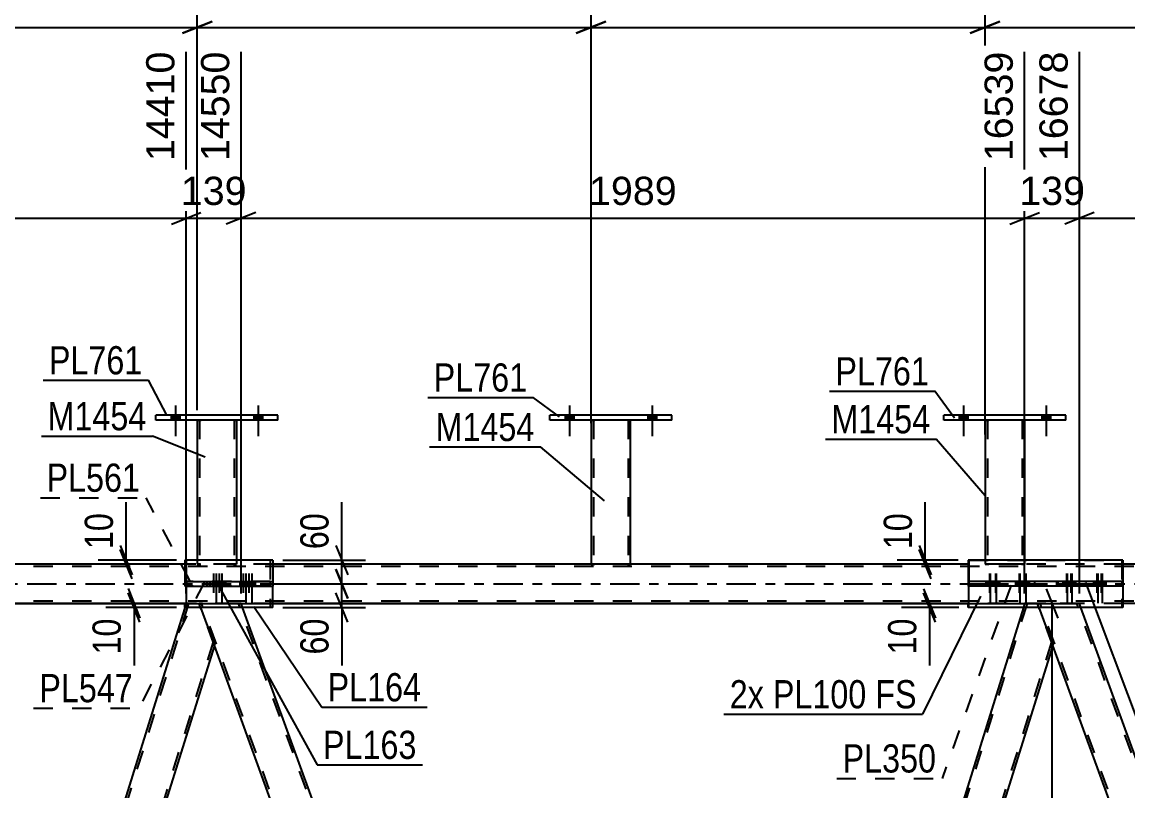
# Model space of a CAD drawing. Header units: millimetres. Extents: x -57 to 784, y -419 to 175.
# Drawn here: x 548.2 to 660.5, y -21 to 57.1 of the extents above; entities that cross this region are included whole.
import ezdxf

# ---------------------------------------------------------------- set-up
doc = ezdxf.new("R2010")
doc.units = ezdxf.units.MM
doc.linetypes.add('DXK_LINE_DOT2', pattern=[3.9198, 1.9599, -1.9599])
doc.linetypes.add('DXK_LINE_DOT3', pattern=[5.9187, 2.979, -0.9799, 0.9799, -0.9799])
doc.styles.add('Arial', font='ARIAL.TTF', dxfattribs={"height": 0.2})
doc.styles.add('Arial Narrow', font='ARIALN.TTF', dxfattribs={"height": 0.2})

# ---------------------------------------------------------------- blocks, each defined once
blk = doc.blocks.new('Bolt-122571493-2454 - 2452')
at = {"linetype": 'Continuous'}
for points in [[(654.73, 0.24), (654.01, 0.24), (654.01, -0.24), (654.73, -0.24)], [(655.2, 0.24), (654.48, 0.24), (654.48, -0.24), (655.2, -0.24)], [(657.83, 0.24), (657.11, 0.24), (657.11, -0.24), (657.83, -0.24)], [(658.29, 0.24), (657.57, 0.24), (657.57, -0.24), (658.29, -0.24)]]:
    blk.add_hatch(color=1, dxfattribs=at).paths.add_polyline_path(points)
at = {"color": 1, "linetype": 'Continuous'}
for p, q in [((654.01, 0.24), (654.01, -0.24)), ((654.37, 1.04), (654.37, -1.96)), ((654.48, 0.24), (654.48, -0.24)), ((654.73, 0.24), (654.73, -0.24)), ((654.84, 1.04), (654.84, -1.96)), ((655.2, 0.24), (655.2, -0.24)), ((657.11, 0.24), (657.11, -0.24)), ((657.47, 1.04), (657.47, -1.96)), ((657.57, 0.24), (657.57, -0.24)), ((657.83, 0.24), (657.83, -0.24)), ((657.93, 1.04), (657.93, -1.96)), ((658.29, 0.24), (658.29, -0.24))]:
    blk.add_line(p, q, dxfattribs=at)
blk = doc.blocks.new('Part-122571493-2584 - 2452')
at = {"color": 2, "linetype": 'Continuous'}
for p, q in [((660.03, 2.4), (644.37, 2.4)), ((644.37, 2.4), (644.37, 0.24)), ((660.03, 2.4), (660.03, 0.24)), ((644.37, -2.4), (644.37, -0.24)), ((660.03, -0.24), (660.03, -2.4)), ((660.03, -2.4), (644.37, -2.4))]:
    blk.add_line(p, q, dxfattribs=at)
at = {"color": 7, "linetype": 'DXK_LINE_DOT2'}
for p, q in [((644.37, -0.24), (644.37, 0.24)), ((660.03, -0.24), (660.03, 0.24))]:
    blk.add_line(p, q, dxfattribs=at)
blk = doc.blocks.new('Bolt-122571493-2573 - 2452')
at = {"color": 1, "linetype": 'DXK_LINE_DOT2'}
for p, q in [((567.32, 0.24), (567.32, -0.24)), ((567.68, 1.04), (567.68, -1.96)), ((567.89, 0.24), (567.89, -0.24)), ((568.04, 0.24), (568.04, -0.24)), ((568.25, 1.04), (568.25, -1.96)), ((568.61, 0.24), (568.61, -0.24)), ((570.35, 0.24), (570.35, -0.24)), ((570.71, 1.04), (570.71, -1.96)), ((570.92, 0.24), (570.92, -0.24)), ((571.07, 0.24), (571.07, -0.24)), ((571.28, 1.04), (571.28, -1.96)), ((571.64, 0.24), (571.64, -0.24))]:
    blk.add_line(p, q, dxfattribs=at)
blk = doc.blocks.new('Part-122571493-2861 - 2452')
at = {"color": 2, "linetype": 'Continuous'}
for p, q in [((564.78, 2.4), (564.78, 2)), ((564.94, 2.4), (564.78, 2.4)), ((564.78, -2.4), (564.78, -2)), ((564.78, -2.4), (564.78, -2.4))]:
    blk.add_line(p, q, dxfattribs=at)
at = {"color": 7, "linetype": 'DXK_LINE_DOT2'}
for p, q in [((573.44, 2.4), (564.94, 2.4)), ((573.44, 2.4), (573.44, -2.4)), ((564.78, 2), (564.78, -2)), ((573.44, -2.4), (564.78, -2.4))]:
    blk.add_line(p, q, dxfattribs=at)
blk = doc.blocks.new('Part-122571493-2567 - 2452')
at = {"color": 7, "linetype": 'DXK_LINE_DOT2'}
for p, q in [((659.92, 0.24), (644.3, 0.24)), ((644.3, 0.24), (644.3, -0.24)), ((651.05, 0.24), (651.05, -0.24)), ((653.33, -0.24), (653.33, 0.24)), ((659.92, 0.24), (659.92, -0.24)), ((659.92, -0.24), (644.3, -0.24))]:
    blk.add_line(p, q, dxfattribs=at)
blk = doc.blocks.new('Part-122571493-2572 - 2452')
at = {"color": 2, "linetype": 'Continuous'}
for p, q in [((644.3, 2.4), (644.3, 2)), ((644.37, 2.4), (644.3, 2.4)), ((644.3, -2.4), (644.3, -2)), ((644.37, -2.4), (644.3, -2.4))]:
    blk.add_line(p, q, dxfattribs=at)
at = {"color": 7, "linetype": 'DXK_LINE_DOT2'}
for p, q in [((644.37, 2.4), (659.92, 2.4)), ((659.92, 2.4), (659.92, -2.4)), ((644.3, 2), (644.3, -2)), ((659.92, -2.4), (644.37, -2.4))]:
    blk.add_line(p, q, dxfattribs=at)
blk = doc.blocks.new('Part-122571493-2579 - 2452')
at = {"color": 2, "linetype": 'Continuous'}
for p, q in [((651.09, 0.24), (644.37, 0.24)), ((644.37, 0.24), (644.37, -0.24)), ((660.03, 0.24), (651.09, 0.24)), ((651.09, -0.24), (651.09, 0.24)), ((653.46, -0.24), (653.46, 0.24)), ((660.03, 0.24), (660.03, -0.24)), ((660.03, -0.24), (644.37, -0.24))]:
    blk.add_line(p, q, dxfattribs=at)
blk = doc.blocks.new('Part-122571493-3007 - 2452')
at = {"color": 2, "linetype": 'Continuous'}
for p, q in [((564.94, 0.24), (564.94, -0.24)), ((564.94, 0.24), (573.72, 0.24)), ((567.31, -0.24), (567.31, 0.24)), ((573.72, 0.24), (573.72, -0.24)), ((564.94, -0.24), (573.72, -0.24))]:
    blk.add_line(p, q, dxfattribs=at)
blk = doc.blocks.new('Bolt-122571493-3001 - 2452')
at = {"linetype": 'Continuous'}
for points in [[(646.9, 0.24), (646.18, 0.24), (646.18, -0.24), (646.9, -0.24)], [(647.5, 0.24), (646.78, 0.24), (646.78, -0.24), (647.5, -0.24)], [(649.91, 0.24), (649.19, 0.24), (649.19, -0.24), (649.91, -0.24)], [(650.51, 0.24), (649.79, 0.24), (649.79, -0.24), (650.51, -0.24)]]:
    blk.add_hatch(color=1, dxfattribs=at).paths.add_polyline_path(points)
at = {"color": 1, "linetype": 'Continuous'}
for p, q in [((646.18, 0.24), (646.18, -0.24)), ((646.54, 1.04), (646.54, -1.96)), ((646.78, 0.24), (646.78, -0.24)), ((646.9, 0.24), (646.9, -0.24)), ((647.14, 1.04), (647.14, -1.96)), ((647.5, 0.24), (647.5, -0.24)), ((649.19, 0.24), (649.19, -0.24)), ((649.55, 1.04), (649.55, -1.96)), ((649.79, 0.24), (649.79, -0.24)), ((649.91, 0.24), (649.91, -0.24)), ((650.15, 1.04), (650.15, -1.96)), ((650.51, 0.24), (650.51, -0.24))]:
    blk.add_line(p, q, dxfattribs=at)
blk = doc.blocks.new('Part-122571493-2995 - 2452')
at = {"color": 2, "linetype": 'Continuous'}
for p, q in [((601.83, 16.64), (601.83, 17.12)), ((614.23, 17.12), (601.83, 17.12)), ((614.23, 16.64), (614.23, 17.12)), ((614.23, 16.64), (601.83, 16.64))]:
    blk.add_line(p, q, dxfattribs=at)
blk = doc.blocks.new('Part-122571493-2625 - 2452')
at = {"color": 7, "linetype": 'DXK_LINE_DOT2'}
for p, q in [((655.61, -2), (651.36, -2)), ((652.91, -6.25), (651.36, -2)), ((696.02, -124), (651.61, -2)), ((699.76, -124), (655.36, -2)), ((655.76, -2.4), (655.61, -2)), ((696.02, -124), (696.04, -124))]:
    blk.add_line(p, q, dxfattribs=at)
at = {"color": 2, "linetype": 'Continuous'}
for p, q in [((700.02, -124), (655.76, -2.4)), ((695.76, -124), (652.91, -6.25)), ((699.98, -124), (695.76, -124)), ((700.02, -124), (699.98, -124))]:
    blk.add_line(p, q, dxfattribs=at)
blk = doc.blocks.new('Part-122571493-2644 - 2452')
at = {"color": 2, "linetype": 'Continuous'}
for p, q in [((564.91, -2), (528.2, -119.75)), ((564.94, -2), (564.91, -2)), ((566.37, -2.4), (567.77, -6.25)), ((567.77, -6.25), (531.07, -124)), ((529.75, -124), (528.2, -119.75)), ((529.75, -124), (530.57, -124)), ((531.03, -124), (530.57, -124)), ((531.07, -124), (531.03, -124))]:
    blk.add_line(p, q, dxfattribs=at)
at = {"color": 7, "linetype": 'DXK_LINE_DOT2'}
for p, q in [((565.16, -2), (528.34, -120.12)), ((564.94, -2), (564.94, -2)), ((564.94, -2), (566.22, -2)), ((566.37, -2.4), (566.22, -2)), ((567.64, -5.88), (530.82, -124)), ((530.57, -124), (530.92, -124))]:
    blk.add_line(p, q, dxfattribs=at)
blk = doc.blocks.new('Part-122571493-2670 - 2452')
at = {"color": 7, "linetype": 'DXK_LINE_DOT2'}
for p, q in [((570.48, -2), (566.22, -2)), ((567.77, -6.25), (566.22, -2)), ((610.88, -124), (566.48, -2)), ((614.63, -124), (570.23, -2)), ((570.63, -2.4), (570.48, -2)), ((610.63, -124), (608.59, -118.4)), ((614.89, -124), (612.85, -118.4)), ((614.89, -124), (610.63, -124))]:
    blk.add_line(p, q, dxfattribs=at)
at = {"color": 2, "linetype": 'Continuous'}
for p, q in [((612.85, -118.4), (570.63, -2.4)), ((608.59, -118.4), (567.77, -6.25))]:
    blk.add_line(p, q, dxfattribs=at)
blk = doc.blocks.new('Bolt-122571493-3013 - 2452')
at = {"linetype": 'Continuous'}
for points in [[(568.3, 0.24), (567.58, 0.24), (567.58, -0.24), (568.3, -0.24)], [(568.9, 0.24), (568.18, 0.24), (568.18, -0.24), (568.9, -0.24)], [(571.31, 0.24), (570.59, 0.24), (570.59, -0.24), (571.31, -0.24)], [(571.92, 0.24), (571.2, 0.24), (571.2, -0.24), (571.92, -0.24)]]:
    blk.add_hatch(color=1, dxfattribs=at).paths.add_polyline_path(points)
at = {"color": 1, "linetype": 'Continuous'}
for p, q in [((567.58, 0.24), (567.58, -0.24)), ((567.94, 1.04), (567.94, -1.96)), ((568.18, 0.24), (568.18, -0.24)), ((568.3, 0.24), (568.3, -0.24)), ((568.54, 1.04), (568.54, -1.96)), ((568.9, 0.24), (568.9, -0.24)), ((570.59, 0.24), (570.59, -0.24)), ((570.95, 1.04), (570.95, -1.96)), ((571.2, 0.24), (571.2, -0.24)), ((571.31, 0.24), (571.31, -0.24)), ((571.56, 1.04), (571.56, -1.96)), ((571.92, 0.24), (571.92, -0.24))]:
    blk.add_line(p, q, dxfattribs=at)
blk = doc.blocks.new('Bolt-122571493-2816 - 2452')
at = {"linetype": 'Continuous'}
for points in [[(603.39, 16.64), (604.27, 16.64), (604.27, 17.12), (603.39, 17.12)], [(611.79, 16.64), (612.67, 16.64), (612.67, 17.12), (611.79, 17.12)]]:
    blk.add_hatch(color=1, dxfattribs=at).paths.add_polyline_path(points)
at = {"color": 1, "linetype": 'Continuous'}
for p, q in [((603.83, 18.12), (603.82, 15)), ((612.23, 18.12), (612.22, 15)), ((603.39, 17.12), (603.39, 16.64)), ((604.27, 17.12), (604.27, 16.64)), ((611.79, 17.12), (611.79, 16.64)), ((612.67, 17.12), (612.67, 16.64))]:
    blk.add_line(p, q, dxfattribs=at)
blk = doc.blocks.new('Bolt-122571493-2718 - 2452')
at = {"linetype": 'Continuous'}
for points in [[(643.39, 16.64), (644.27, 16.64), (644.27, 17.12), (643.39, 17.12)], [(651.79, 16.64), (652.67, 16.64), (652.67, 17.12), (651.79, 17.12)]]:
    blk.add_hatch(color=1, dxfattribs=at).paths.add_polyline_path(points)
at = {"color": 1, "linetype": 'Continuous'}
for p, q in [((643.83, 18.12), (643.82, 15)), ((652.23, 18.12), (652.22, 15)), ((643.39, 17.12), (643.39, 16.64)), ((644.27, 17.12), (644.27, 16.64)), ((651.79, 17.12), (651.79, 16.64)), ((652.67, 17.12), (652.67, 16.64))]:
    blk.add_line(p, q, dxfattribs=at)
blk = doc.blocks.new('Bolt-122571493-2723 - 2452')
at = {"linetype": 'Continuous'}
for points in [[(603.39, 16.64), (604.27, 16.64), (604.27, 17.12), (603.39, 17.12)], [(611.79, 16.64), (612.67, 16.64), (612.67, 17.12), (611.79, 17.12)]]:
    blk.add_hatch(color=1, dxfattribs=at).paths.add_polyline_path(points)
at = {"color": 1, "linetype": 'Continuous'}
for p, q in [((603.83, 18.12), (603.82, 15)), ((612.23, 18.12), (612.22, 15)), ((603.39, 17.12), (603.39, 16.64)), ((604.27, 17.12), (604.27, 16.64)), ((611.79, 17.12), (611.79, 16.64)), ((612.67, 17.12), (612.67, 16.64))]:
    blk.add_line(p, q, dxfattribs=at)
blk = doc.blocks.new('Bolt-122571493-2724 - 2452')
at = {"linetype": 'Continuous'}
for points in [[(563.39, 16.64), (564.27, 16.64), (564.27, 17.12), (563.39, 17.12)], [(571.79, 16.64), (572.67, 16.64), (572.67, 17.12), (571.79, 17.12)]]:
    blk.add_hatch(color=1, dxfattribs=at).paths.add_polyline_path(points)
at = {"color": 1, "linetype": 'Continuous'}
for p, q in [((563.83, 18.12), (563.83, 15)), ((572.23, 18.12), (572.23, 15)), ((563.39, 17.12), (563.39, 16.64)), ((564.27, 17.12), (564.27, 16.64)), ((571.79, 17.12), (571.79, 16.64)), ((572.67, 17.12), (572.67, 16.64))]:
    blk.add_line(p, q, dxfattribs=at)
blk = doc.blocks.new('Part-122571493-2729 - 2452')
at = {"color": 7, "linetype": 'DXK_LINE_DOT2'}
for p, q in [((650.29, -2), (613.47, -120.12)), ((650.04, -2), (649.92, -2.4)), ((651.36, -2), (650.04, -2)), ((651.5, -2.4), (651.36, -2)), ((652.77, -5.88), (615.95, -124)), ((613.76, -118.4), (613.34, -119.75)), ((617.95, -118.4), (616.2, -124)), ((614.89, -124), (613.34, -119.75)), ((616.2, -124), (614.89, -124))]:
    blk.add_line(p, q, dxfattribs=at)
at = {"color": 2, "linetype": 'Continuous'}
for p, q in [((649.92, -2.4), (613.76, -118.4)), ((651.5, -2.4), (652.91, -6.25)), ((652.91, -6.25), (617.95, -118.4))]:
    blk.add_line(p, q, dxfattribs=at)
blk = doc.blocks.new('Bolt-122571493-2761 - 2452')
at = {"linetype": 'Continuous'}
for points in [[(563.39, 16.64), (564.27, 16.64), (564.27, 17.12), (563.39, 17.12)], [(571.79, 16.64), (572.67, 16.64), (572.67, 17.12), (571.79, 17.12)]]:
    blk.add_hatch(color=1, dxfattribs=at).paths.add_polyline_path(points)
at = {"color": 1, "linetype": 'Continuous'}
for p, q in [((563.83, 18.12), (563.83, 15)), ((572.23, 18.12), (572.23, 15)), ((563.39, 17.12), (563.39, 16.64)), ((564.27, 17.12), (564.27, 16.64)), ((571.79, 17.12), (571.79, 16.64)), ((572.67, 17.12), (572.67, 16.64))]:
    blk.add_line(p, q, dxfattribs=at)
blk = doc.blocks.new('Part-122571493-2766 - 2452')
at = {"color": 2, "linetype": 'Continuous'}
for p, q in [((566.03, 16.64), (566.03, 2.4)), ((570.03, 16.64), (570.03, 2.4))]:
    blk.add_line(p, q, dxfattribs=at)
at = {"color": 7, "linetype": 'DXK_LINE_DOT2'}
for p, q in [((566.03, 16.64), (566.03, 16.64)), ((566.03, 16.64), (566.03, 16.64)), ((566.03, 16.64), (566.03, 16.64)), ((566.07, 16.64), (566.03, 16.64)), ((566.03, 16.64), (566.07, 16.64)), ((566.17, 16.64), (566.07, 16.64)), ((566.07, 16.64), (566.17, 16.64)), ((566.33, 16.64), (566.17, 16.64)), ((566.17, 16.64), (566.33, 16.64)), ((566.27, 16.64), (566.27, 16.64)), ((566.27, 16.64), (566.27, 2)), ((566.29, 16.64), (566.27, 16.64)), ((566.27, 16.64), (566.29, 16.64)), ((566.34, 16.64), (566.29, 16.64)), ((566.29, 16.64), (566.34, 16.64)), ((569.73, 16.64), (566.33, 16.64)), ((569.73, 16.64), (566.33, 16.64)), ((569.64, 16.64), (566.34, 16.64)), ((566.34, 16.64), (566.42, 16.64)), ((569.72, 16.64), (566.42, 16.64)), ((569.72, 16.64), (569.64, 16.64)), ((569.77, 16.64), (569.72, 16.64)), ((569.72, 16.64), (569.77, 16.64)), ((569.73, 16.64), (569.89, 16.64)), ((569.89, 16.64), (569.73, 16.64)), ((569.79, 16.64), (569.77, 16.64)), ((569.77, 16.64), (569.79, 16.64)), ((569.79, 16.64), (569.79, 16.64)), ((569.79, 16.64), (569.79, 2)), ((569.89, 16.64), (569.99, 16.64)), ((569.99, 16.64), (569.89, 16.64)), ((569.99, 16.64), (570.03, 16.64)), ((570.03, 16.64), (569.99, 16.64)), ((570.03, 16.64), (570.03, 16.64)), ((570.03, 16.64), (570.03, 16.64)), ((570.03, 16.64), (570.03, 16.64)), ((566.03, 2.4), (566.03, 2)), ((570.03, 2.4), (570.03, 2)), ((566.06, 2), (566.03, 2)), ((566.03, 2), (566.06, 2)), ((566.17, 2), (566.06, 2)), ((566.06, 2), (566.17, 2)), ((566.32, 2), (566.17, 2)), ((566.17, 2), (566.32, 2)), ((566.28, 2), (566.27, 2)), ((566.27, 2), (566.28, 2)), ((566.34, 2), (566.28, 2)), ((566.28, 2), (566.34, 2)), ((569.73, 2), (566.32, 2)), ((569.73, 2), (566.32, 2)), ((569.64, 2), (566.34, 2)), ((566.34, 2), (566.41, 2)), ((569.72, 2), (566.41, 2)), ((569.72, 2), (569.64, 2)), ((569.77, 2), (569.72, 2)), ((569.72, 2), (569.77, 2)), ((569.73, 2), (569.89, 2)), ((569.89, 2), (569.73, 2)), ((569.79, 2), (569.77, 2)), ((569.77, 2), (569.79, 2)), ((569.89, 2), (569.99, 2)), ((569.99, 2), (569.89, 2)), ((569.99, 2), (570.03, 2)), ((570.03, 2), (569.99, 2))]:
    blk.add_line(p, q, dxfattribs=at)
blk = doc.blocks.new('Part-122571493-2806 - 2452')
at = {"color": 2, "linetype": 'Continuous'}
for p, q in [((561.83, 16.64), (561.83, 17.12)), ((574.23, 17.12), (561.83, 17.12)), ((574.23, 16.64), (574.23, 17.12)), ((574.23, 16.64), (561.83, 16.64))]:
    blk.add_line(p, q, dxfattribs=at)
blk = doc.blocks.new('Bolt-122571493-2819 - 2452')
at = {"linetype": 'Continuous'}
for points in [[(643.39, 16.64), (644.27, 16.64), (644.27, 17.12), (643.39, 17.12)], [(651.79, 16.64), (652.67, 16.64), (652.67, 17.12), (651.79, 17.12)]]:
    blk.add_hatch(color=1, dxfattribs=at).paths.add_polyline_path(points)
at = {"color": 1, "linetype": 'Continuous'}
for p, q in [((643.83, 18.12), (643.82, 15)), ((652.23, 18.12), (652.22, 15)), ((643.39, 17.12), (643.39, 16.64)), ((644.27, 17.12), (644.27, 16.64)), ((651.79, 17.12), (651.79, 16.64)), ((652.67, 17.12), (652.67, 16.64))]:
    blk.add_line(p, q, dxfattribs=at)
blk = doc.blocks.new('Bolt-122571493-2820 - 2452')
at = {"color": 1, "linetype": 'DXK_LINE_DOT2'}
for p, q in [((646.1, 0.24), (646.1, -0.24)), ((646.46, 1.04), (646.46, -1.96)), ((646.71, 0.24), (646.71, -0.24)), ((646.82, 0.24), (646.82, -0.24)), ((647.07, 1.04), (647.07, -1.96)), ((647.43, 0.24), (647.43, -0.24)), ((649.12, 0.24), (649.12, -0.24)), ((649.48, 1.04), (649.48, -1.96)), ((649.72, 0.24), (649.72, -0.24)), ((649.84, 0.24), (649.84, -0.24)), ((650.08, 1.04), (650.08, -1.96)), ((650.44, 0.24), (650.44, -0.24))]:
    blk.add_line(p, q, dxfattribs=at)
blk = doc.blocks.new('Bolt-122571493-2821 - 2452')
at = {"color": 1, "linetype": 'DXK_LINE_DOT2'}
for p, q in [((653.93, 0.24), (653.93, -0.24)), ((654.29, 1.04), (654.29, -1.96)), ((654.37, 0.24), (654.37, -0.24)), ((654.65, 0.24), (654.65, -0.24)), ((654.73, 1.04), (654.73, -1.96)), ((655.09, 0.24), (655.09, -0.24)), ((657.03, 0.24), (657.03, -0.24)), ((657.39, 1.04), (657.39, -1.96)), ((657.47, 0.24), (657.47, -0.24)), ((657.75, 0.24), (657.75, -0.24)), ((657.83, 1.04), (657.83, -1.96)), ((658.19, 0.24), (658.19, -0.24))]:
    blk.add_line(p, q, dxfattribs=at)
blk = doc.blocks.new('Part-122571493-2851 - 2452')
at = {"color": 2, "linetype": 'Continuous'}
for p, q in [((646.03, 16.64), (646.02, 2.4)), ((650.03, 16.64), (650.02, 2.4))]:
    blk.add_line(p, q, dxfattribs=at)
at = {"color": 7, "linetype": 'DXK_LINE_DOT2'}
for p, q in [((646.03, 16.64), (646.03, 16.64)), ((646.03, 16.64), (646.03, 16.64)), ((646.03, 16.64), (646.03, 16.64)), ((646.06, 16.64), (646.03, 16.64)), ((646.03, 16.64), (646.06, 16.64)), ((646.17, 16.64), (646.06, 16.64)), ((646.06, 16.64), (646.17, 16.64)), ((646.32, 16.64), (646.17, 16.64)), ((646.17, 16.64), (646.32, 16.64)), ((646.27, 16.64), (646.26, 2)), ((646.27, 16.64), (646.27, 16.64)), ((646.28, 16.64), (646.27, 16.64)), ((646.27, 16.64), (646.28, 16.64)), ((646.34, 16.64), (646.28, 16.64)), ((646.28, 16.64), (646.34, 16.64)), ((649.73, 16.64), (646.32, 16.64)), ((649.73, 16.64), (646.32, 16.64)), ((649.64, 16.64), (646.34, 16.64)), ((646.34, 16.64), (646.41, 16.64)), ((649.71, 16.64), (646.41, 16.64)), ((649.71, 16.64), (649.64, 16.64)), ((649.77, 16.64), (649.71, 16.64)), ((649.71, 16.64), (649.77, 16.64)), ((649.73, 16.64), (649.88, 16.64)), ((649.88, 16.64), (649.73, 16.64)), ((649.79, 16.64), (649.77, 16.64)), ((649.77, 16.64), (649.79, 16.64)), ((649.79, 16.64), (649.78, 2)), ((649.79, 16.64), (649.79, 16.64)), ((649.88, 16.64), (649.99, 16.64)), ((649.99, 16.64), (649.88, 16.64)), ((649.99, 16.64), (650.03, 16.64)), ((650.03, 16.64), (649.99, 16.64)), ((650.03, 16.64), (650.03, 16.64)), ((650.03, 16.64), (650.03, 16.64)), ((650.03, 16.64), (650.03, 16.64)), ((646.02, 2.4), (646.02, 2)), ((650.02, 2.4), (650.02, 2)), ((646.06, 2), (646.02, 2)), ((646.02, 2), (646.06, 2)), ((646.16, 2), (646.06, 2)), ((646.06, 2), (646.16, 2)), ((646.32, 2), (646.16, 2)), ((646.16, 2), (646.32, 2)), ((646.28, 2), (646.26, 2)), ((646.26, 2), (646.28, 2)), ((646.33, 2), (646.28, 2)), ((646.28, 2), (646.33, 2)), ((649.72, 2), (646.32, 2)), ((649.72, 2), (646.32, 2)), ((649.63, 2), (646.33, 2)), ((646.33, 2), (646.41, 2)), ((649.71, 2), (646.41, 2)), ((649.71, 2), (649.63, 2)), ((649.76, 2), (649.71, 2)), ((649.71, 2), (649.76, 2)), ((649.72, 2), (649.88, 2)), ((649.88, 2), (649.72, 2)), ((649.78, 2), (649.76, 2)), ((649.76, 2), (649.78, 2)), ((649.88, 2), (649.98, 2)), ((649.98, 2), (649.88, 2)), ((649.98, 2), (650.02, 2)), ((650.02, 2), (649.98, 2))]:
    blk.add_line(p, q, dxfattribs=at)
blk = doc.blocks.new('Part-122571493-2856 - 2452')
at = {"color": 2, "linetype": 'Continuous'}
for p, q in [((641.83, 16.64), (641.83, 17.12)), ((654.23, 17.12), (641.83, 17.12)), ((654.23, 16.64), (654.23, 17.12)), ((654.23, 16.64), (641.83, 16.64))]:
    blk.add_line(p, q, dxfattribs=at)
blk = doc.blocks.new('Part-122571493-2881 - 2452')
at = {"color": 7, "linetype": 'DXK_LINE_DOT2'}
for p, q in [((688.57, 1.76), (33.83, 1.76)), ((573.72, 2), (564.94, 2)), ((610.02, 2), (606.02, 2)), ((660.03, 2), (644.37, 2)), ((688.57, -1.76), (33.83, -1.76)), ((660.03, -2), (139.24, -2)), ((573.72, -2), (564.91, -2)), ((660.03, -2), (644.37, -2))]:
    blk.add_line(p, q, dxfattribs=at)
at = {"color": 2, "linetype": 'Continuous'}
for p, q in [((564.94, 2), (530.03, 2)), ((606.02, 2), (573.72, 2)), ((644.37, 2), (610.02, 2)), ((680.64, 2), (660.03, 2)), ((564.91, -2), (485.35, -2)), ((644.37, -2), (573.72, -2)), ((688.57, -2), (660.03, -2))]:
    blk.add_line(p, q, dxfattribs=at)
at = {"color": 7, "linetype": 'DXK_LINE_DOT3'}
blk.add_line((33.83, 0), (698.57, 0), dxfattribs=at)
blk = doc.blocks.new('Part-122571493-2970 - 2452')
at = {"color": 2, "linetype": 'Continuous'}
for p, q in [((606.03, 16.64), (606.02, 2)), ((610.02, 2), (610.03, 16.64)), ((606.06, 2), (606.02, 2)), ((606.16, 2), (606.06, 2)), ((606.32, 2), (606.16, 2)), ((609.72, 2), (606.32, 2)), ((609.88, 2), (609.72, 2)), ((609.98, 2), (609.88, 2)), ((609.98, 2), (610.02, 2))]:
    blk.add_line(p, q, dxfattribs=at)
at = {"color": 7, "linetype": 'DXK_LINE_DOT2'}
for p, q in [((606.03, 16.64), (606.03, 16.64)), ((606.03, 16.64), (606.03, 16.64)), ((606.03, 16.64), (606.03, 16.64)), ((606.06, 16.64), (606.03, 16.64)), ((606.03, 16.64), (606.06, 16.64)), ((606.17, 16.64), (606.06, 16.64)), ((606.06, 16.64), (606.17, 16.64)), ((606.32, 16.64), (606.17, 16.64)), ((606.17, 16.64), (606.32, 16.64)), ((606.27, 16.64), (606.26, 2)), ((606.27, 16.64), (606.27, 16.64)), ((606.28, 16.64), (606.27, 16.64)), ((606.27, 16.64), (606.28, 16.64)), ((606.34, 16.64), (606.28, 16.64)), ((606.28, 16.64), (606.34, 16.64)), ((609.73, 16.64), (606.32, 16.64)), ((609.73, 16.64), (606.32, 16.64)), ((609.64, 16.64), (606.34, 16.64)), ((606.34, 16.64), (606.41, 16.64)), ((609.71, 16.64), (606.41, 16.64)), ((609.71, 16.64), (609.64, 16.64)), ((609.77, 16.64), (609.71, 16.64)), ((609.71, 16.64), (609.77, 16.64)), ((609.73, 16.64), (609.88, 16.64)), ((609.88, 16.64), (609.73, 16.64)), ((609.79, 16.64), (609.77, 16.64)), ((609.77, 16.64), (609.79, 16.64)), ((609.79, 16.64), (609.78, 2)), ((609.79, 16.64), (609.79, 16.64)), ((609.88, 16.64), (609.99, 16.64)), ((609.99, 16.64), (609.88, 16.64)), ((609.99, 16.64), (610.03, 16.64)), ((610.03, 16.64), (609.99, 16.64)), ((610.03, 16.64), (610.03, 16.64)), ((610.03, 16.64), (610.03, 16.64)), ((610.03, 16.64), (610.03, 16.64)), ((606.02, 2), (606.06, 2)), ((606.06, 2), (606.16, 2)), ((606.16, 2), (606.32, 2)), ((606.28, 2), (606.26, 2)), ((606.26, 2), (606.28, 2)), ((606.33, 2), (606.28, 2)), ((606.28, 2), (606.32, 2)), ((609.72, 2), (606.32, 2)), ((606.32, 2), (606.33, 2)), ((609.63, 2), (606.33, 2)), ((606.33, 2), (606.41, 2)), ((609.76, 2), (606.41, 2)), ((609.71, 2), (609.63, 2)), ((609.76, 2), (609.71, 2)), ((609.72, 2), (609.88, 2)), ((609.78, 2), (609.76, 2)), ((609.76, 2), (609.78, 2)), ((609.88, 2), (609.98, 2)), ((609.98, 2), (610.02, 2)), ((610.02, 2), (610.02, 2)), ((610.02, 2), (610.02, 2)), ((610.02, 2), (610.02, 2)), ((610.02, 2), (610.02, 2))]:
    blk.add_line(p, q, dxfattribs=at)
blk = doc.blocks.new('Part-122571493-3012 - 2452')
at = {"color": 2, "linetype": 'Continuous'}
for p, q in [((564.94, -2.4), (564.94, 2.4)), ((573.72, 2.4), (564.94, 2.4)), ((573.72, 2.4), (573.72, 0.24)), ((573.72, -2.4), (573.72, -0.24)), ((573.72, -2.4), (564.94, -2.4))]:
    blk.add_line(p, q, dxfattribs=at)
at = {"color": 7, "linetype": 'DXK_LINE_DOT2'}
blk.add_line((573.72, 0.24), (573.72, -0.24), dxfattribs=at)
blk = doc.blocks.new('Part-122571493-3023 - 2452')
at = {"color": 7, "linetype": 'DXK_LINE_DOT2'}
for p, q in [((573.44, 0.24), (564.78, 0.24)), ((564.78, 0.24), (564.78, -0.24)), ((566.99, 0.24), (566.99, -0.24)), ((573.44, 0.24), (573.44, -0.24)), ((573.44, -0.24), (564.78, -0.24))]:
    blk.add_line(p, q, dxfattribs=at)
blk = doc.blocks.new('StraightDimension-122571493-25116 - 2452')
at = {"color": 7, "linetype": 'Continuous'}
for p, q in [((580.11, 1.5), (581.31, -1.5)), ((574.72, 0), (583.11, 0)), ((581.31, -3.9), (580.11, -0.9)), ((580.71, -2.4), (580.71, 0)), ((574.72, -2.4), (583.11, -2.4)), ((580.71, -2.4), (580.71, -8.31)), ((580.71, -2.4), (580.71, -8.31))]:
    blk.add_line(p, q, dxfattribs=at)
at = {"color": 0}
blk.add_wipeout([(579.96, -2.93), (575.76, -2.93), (575.76, -7.78), (579.96, -7.78)], dxfattribs=at)
at = {"color": 3, "style": 'Arial Narrow'}
blk.add_text('60', height=2.863, rotation=90.0002, dxfattribs=at).set_placement((579.36, -7.18))
blk = doc.blocks.new('StraightDimension-122571493-25142 - 2452')
at = {"color": 7, "linetype": 'Continuous'}
for p, q in [((559.01, -0.49), (560.21, -3.49)), ((560.21, -3.9), (559.01, -0.9)), ((563.94, -1.99), (556.76, -1.99)), ((559.61, -2.4), (559.61, -1.99)), ((563.94, -2.4), (556.76, -2.4)), ((559.61, -2.4), (559.61, -8.31)), ((559.61, -2.4), (559.61, -8.31))]:
    blk.add_line(p, q, dxfattribs=at)
at = {"color": 0}
blk.add_wipeout([(558.86, -2.93), (554.66, -2.93), (554.66, -7.78), (558.86, -7.78)], dxfattribs=at)
at = {"color": 3, "style": 'Arial Narrow'}
blk.add_text('10', height=2.863, rotation=90.0002, dxfattribs=at).set_placement((558.26, -7.18))
blk = doc.blocks.new('StraightDimension-122571493-4173 - 2452')
at = {"color": 7, "linetype": 'Continuous'}
for p, q in [((639.95, 2.4), (639.95, 8.31)), ((639.95, 2.4), (639.95, 8.31)), ((639.35, 3.9), (640.55, 0.9)), ((640.55, 0.5), (639.35, 3.5)), ((643.3, 2.4), (637.1, 2.4)), ((639.95, 2), (639.95, 2.4)), ((643.3, 2), (637.1, 2))]:
    blk.add_line(p, q, dxfattribs=at)
at = {"color": 0}
blk.add_wipeout([(639.2, 7.78), (635, 7.78), (635, 2.92), (639.2, 2.92)], dxfattribs=at)
at = {"color": 3, "style": 'Arial Narrow'}
blk.add_text('10', height=2.863, rotation=90.0002, dxfattribs=at).set_placement((638.6, 3.52))
blk = doc.blocks.new('StraightDimension-122571493-25115 - 2452')
at = {"color": 7, "linetype": 'Continuous'}
for p, q in [((580.71, 2.4), (580.71, 8.31)), ((580.71, 2.4), (580.71, 8.31)), ((580.11, 3.9), (581.31, 0.9)), ((574.72, 2.4), (583.11, 2.4)), ((580.71, 0), (580.71, 2.4)), ((581.31, -1.5), (580.11, 1.5)), ((574.72, 0), (583.11, 0))]:
    blk.add_line(p, q, dxfattribs=at)
at = {"color": 0}
blk.add_wipeout([(579.96, 7.78), (575.76, 7.78), (575.76, 2.92), (579.96, 2.92)], dxfattribs=at)
at = {"color": 3, "style": 'Arial Narrow'}
blk.add_text('60', height=2.863, rotation=90.0002, dxfattribs=at).set_placement((579.36, 3.52))
blk = doc.blocks.new('StraightDimension-122571493-17799 - 2452')
at = {"color": 7, "linetype": 'Continuous'}
for p, q in [((606.02, 16.31), (606.02, 68.95)), ((646.02, 15.16), (646.02, 68.95)), ((607.52, 57.13), (604.52, 55.93)), ((606.02, 56.53), (646.02, 56.53)), ((644.52, 55.93), (647.52, 57.13))]:
    blk.add_line(p, q, dxfattribs=at)
at = {"color": 0}
blk.add_wipeout([(631.07, 57.28), (631.07, 61.48), (620.98, 61.48), (620.98, 57.28)], dxfattribs=at)
at = {"color": 3, "style": 'Arial'}
blk.add_text('1000', height=2.865, dxfattribs=at).set_placement((621.58, 57.88))
at = {"color": 0, "linetype": 'Continuous'}
blk.add_wipeout([(645.42, 69.55), (641.22, 69.55), (641.22, 57.23), (645.42, 57.23)], dxfattribs=at)
at = {"color": 3, "linetype": 'Continuous', "style": 'Arial'}
blk.add_text('16438', height=2.865, rotation=90.0002, dxfattribs=at).set_placement((644.82, 57.83))
blk = doc.blocks.new('StraightDimension-122571493-17798 - 2452')
at = {"color": 7, "linetype": 'Continuous'}
for p, q in [((646.02, 15.16), (646.02, 68.95)), ((680.64, 16.17), (680.64, 68.95)), ((647.52, 57.13), (644.52, 55.93)), ((646.02, 56.53), (680.64, 56.53)), ((679.14, 55.93), (682.14, 57.13))]:
    blk.add_line(p, q, dxfattribs=at)
at = {"color": 0}
blk.add_wipeout([(667.27, 57.28), (667.27, 61.48), (659.4, 61.48), (659.4, 57.28)], dxfattribs=at)
at = {"color": 3, "style": 'Arial'}
blk.add_text('865', height=2.865, dxfattribs=at).set_placement((660, 57.88))
at = {"color": 0, "linetype": 'Continuous'}
blk.add_wipeout([(680.04, 69.55), (675.84, 69.55), (675.84, 57.23), (680.04, 57.23)], dxfattribs=at)
at = {"color": 3, "linetype": 'Continuous', "style": 'Arial'}
blk.add_text('17304', height=2.865, rotation=90.0002, dxfattribs=at).set_placement((679.44, 57.83))
blk = doc.blocks.new('StraightDimension-122571493-3964 - 2452')
at = {"color": 7, "linetype": 'Continuous'}
for p, q in [((485.35, -1), (485.35, 54.06)), ((564.91, -1), (564.91, 54.06)), ((486.85, 37.74), (483.85, 36.54)), ((485.35, 37.14), (564.91, 37.14)), ((563.41, 36.54), (566.41, 37.74))]:
    blk.add_line(p, q, dxfattribs=at)
at = {"color": 0, "linetype": 'Continuous'}
blk.add_wipeout([(564.31, 54.66), (560.11, 54.66), (560.11, 42.34), (564.31, 42.34)], dxfattribs=at)
at = {"color": 0}
blk.add_wipeout([(530.17, 37.89), (530.17, 42.09), (520.08, 42.09), (520.08, 37.89)], dxfattribs=at)
at = {"color": 3, "linetype": 'Continuous', "style": 'Arial'}
blk.add_text('14410', height=2.865, rotation=90.0002, dxfattribs=at).set_placement((563.71, 42.94))
at = {"color": 3, "style": 'Arial'}
blk.add_text('1989', height=2.865, dxfattribs=at).set_placement((520.68, 38.49))
blk = doc.blocks.new('StraightDimension-122571493-3982 - 2452')
at = {"color": 7, "linetype": 'Continuous'}
for p, q in [((564.91, -1), (564.91, 54.06)), ((570.48, -1), (570.48, 54.06)), ((563.41, 36.54), (566.41, 37.74)), ((564.91, 37.14), (570.48, 37.14)), ((571.98, 37.74), (568.98, 36.54))]:
    blk.add_line(p, q, dxfattribs=at)
at = {"color": 0}
blk.add_wipeout([(571.63, 37.89), (571.63, 42.09), (563.76, 42.09), (563.76, 37.89)], dxfattribs=at)
at = {"color": 3, "style": 'Arial'}
blk.add_text('139', height=2.865, dxfattribs=at).set_placement((564.36, 38.49))
at = {"color": 0, "linetype": 'Continuous'}
blk.add_wipeout([(569.88, 54.66), (565.68, 54.66), (565.68, 42.34), (569.88, 42.34)], dxfattribs=at)
at = {"color": 3, "linetype": 'Continuous', "style": 'Arial'}
blk.add_text('14550', height=2.865, rotation=90.0002, dxfattribs=at).set_placement((569.28, 42.94))
blk = doc.blocks.new('StraightDimension-122571493-4000 - 2452')
at = {"color": 7, "linetype": 'Continuous'}
for p, q in [((570.48, -1), (570.48, 54.06)), ((650.04, -1), (650.04, 54.06)), ((571.98, 37.74), (568.98, 36.54)), ((570.48, 37.14), (650.04, 37.14)), ((648.54, 36.54), (651.54, 37.74))]:
    blk.add_line(p, q, dxfattribs=at)
at = {"color": 0, "linetype": 'Continuous'}
blk.add_wipeout([(649.44, 54.66), (645.24, 54.66), (645.24, 42.34), (649.44, 42.34)], dxfattribs=at)
at = {"color": 0}
blk.add_wipeout([(615.31, 37.89), (615.31, 42.09), (605.21, 42.09), (605.21, 37.89)], dxfattribs=at)
at = {"color": 3, "linetype": 'Continuous', "style": 'Arial'}
blk.add_text('16539', height=2.865, rotation=90.0002, dxfattribs=at).set_placement((648.84, 42.94))
at = {"color": 3, "style": 'Arial'}
blk.add_text('1989', height=2.865, dxfattribs=at).set_placement((605.81, 38.49))
blk = doc.blocks.new('StraightDimension-122571493-4018 - 2452')
at = {"color": 7, "linetype": 'Continuous'}
for p, q in [((650.04, -1), (650.04, 54.06)), ((655.61, -1), (655.61, 54.06)), ((648.54, 36.54), (651.54, 37.74)), ((650.04, 37.14), (655.61, 37.14)), ((657.11, 37.74), (654.11, 36.54))]:
    blk.add_line(p, q, dxfattribs=at)
at = {"color": 0}
blk.add_wipeout([(656.76, 37.89), (656.76, 42.09), (648.89, 42.09), (648.89, 37.89)], dxfattribs=at)
at = {"color": 3, "style": 'Arial'}
blk.add_text('139', height=2.865, dxfattribs=at).set_placement((649.49, 38.49))
at = {"color": 0, "linetype": 'Continuous'}
blk.add_wipeout([(655.01, 54.66), (650.81, 54.66), (650.81, 42.34), (655.01, 42.34)], dxfattribs=at)
at = {"color": 3, "linetype": 'Continuous', "style": 'Arial'}
blk.add_text('16678', height=2.865, rotation=90.0002, dxfattribs=at).set_placement((654.41, 42.94))
blk = doc.blocks.new('StraightDimension-122571493-4036 - 2452')
at = {"color": 7, "linetype": 'Continuous'}
for p, q in [((655.61, -1), (655.61, 54.06)), ((688.57, 3), (688.57, 49.56)), ((657.11, 37.74), (654.11, 36.54)), ((655.61, 37.14), (688.57, 37.14)), ((687.07, 36.54), (690.07, 37.74))]:
    blk.add_line(p, q, dxfattribs=at)
at = {"color": 0}
blk.add_wipeout([(676.03, 37.89), (676.03, 42.09), (668.16, 42.09), (668.16, 37.89)], dxfattribs=at)
at = {"color": 3, "style": 'Arial'}
blk.add_text('824', height=2.865, dxfattribs=at).set_placement((668.76, 38.49))
at = {"color": 0, "linetype": 'Continuous'}
blk.add_wipeout([(687.97, 50.16), (683.77, 50.16), (683.77, 37.84), (687.97, 37.84)], dxfattribs=at)
at = {"color": 3, "linetype": 'Continuous', "style": 'Arial'}
blk.add_text('17502', height=2.865, rotation=90.0002, dxfattribs=at).set_placement((687.37, 38.44))
blk = doc.blocks.new('StraightDimension-122571493-4198 - 2452')
at = {"color": 7, "linetype": 'Continuous'}
for p, q in [((653.45, -3.5), (652.25, -0.5)), ((339.53, -2), (655.25, -2)), ((652.85, -124), (652.85, -2))]:
    blk.add_line(p, q, dxfattribs=at)
blk = doc.blocks.new('StraightDimension-122571493-4223 - 2452')
at = {"color": 7, "linetype": 'Continuous'}
for p, q in [((639.79, -0.5), (640.99, -3.5)), ((640.99, -3.9), (639.79, -0.9)), ((643.37, -2), (637.54, -2)), ((640.39, -2.4), (640.39, -2)), ((643.37, -2.4), (637.54, -2.4)), ((640.39, -2.4), (640.39, -8.31)), ((640.39, -2.4), (640.39, -8.31))]:
    blk.add_line(p, q, dxfattribs=at)
at = {"color": 0}
blk.add_wipeout([(639.64, -2.93), (635.44, -2.93), (635.44, -7.78), (639.64, -7.78)], dxfattribs=at)
at = {"color": 3, "style": 'Arial Narrow'}
blk.add_text('10', height=2.863, rotation=90.0002, dxfattribs=at).set_placement((639.04, -7.18))
blk = doc.blocks.new('StraightDimension-122571493-17800 - 2452')
at = {"color": 7, "linetype": 'Continuous'}
for p, q in [((566.03, 17.64), (566.03, 68.95)), ((606.02, 16.31), (606.02, 68.95)), ((567.53, 57.13), (564.53, 55.93)), ((566.03, 56.53), (606.02, 56.53)), ((604.52, 55.93), (607.52, 57.13))]:
    blk.add_line(p, q, dxfattribs=at)
at = {"color": 0}
blk.add_wipeout([(591.07, 57.28), (591.07, 61.48), (580.98, 61.48), (580.98, 57.28)], dxfattribs=at)
at = {"color": 3, "style": 'Arial'}
blk.add_text('1000', height=2.865, dxfattribs=at).set_placement((581.58, 57.88))
at = {"color": 0, "linetype": 'Continuous'}
blk.add_wipeout([(605.42, 69.55), (601.22, 69.55), (601.22, 57.23), (605.42, 57.23)], dxfattribs=at)
at = {"color": 3, "linetype": 'Continuous', "style": 'Arial'}
blk.add_text('15438', height=2.865, rotation=90.0002, dxfattribs=at).set_placement((604.82, 57.83))
blk = doc.blocks.new('StraightDimension-122571493-17801 - 2452')
at = {"color": 7, "linetype": 'Continuous'}
for p, q in [((526.03, 16.34), (526.03, 68.95)), ((566.03, 17.64), (566.03, 68.95)), ((527.53, 57.13), (524.53, 55.93)), ((526.03, 56.53), (566.03, 56.53)), ((564.53, 55.93), (567.53, 57.13))]:
    blk.add_line(p, q, dxfattribs=at)
at = {"color": 0}
blk.add_wipeout([(551.08, 57.28), (551.08, 61.48), (540.98, 61.48), (540.98, 57.28)], dxfattribs=at)
at = {"color": 3, "style": 'Arial'}
blk.add_text('1000', height=2.865, dxfattribs=at).set_placement((541.58, 57.88))
at = {"color": 0, "linetype": 'Continuous'}
blk.add_wipeout([(565.43, 69.55), (561.23, 69.55), (561.23, 57.23), (565.43, 57.23)], dxfattribs=at)
at = {"color": 3, "linetype": 'Continuous', "style": 'Arial'}
blk.add_text('14438', height=2.865, rotation=90.0002, dxfattribs=at).set_placement((564.83, 57.83))
blk = doc.blocks.new('StraightDimension-122571493-25150 - 2452')
at = {"color": 7, "linetype": 'Continuous'}
for p, q in [((558.82, 2.4), (558.82, 8.31)), ((558.82, 2.4), (558.82, 8.31)), ((558.22, 3.9), (559.42, 0.9)), ((559.42, 0.5), (558.22, 3.5)), ((563.94, 2.4), (555.97, 2.4)), ((558.82, 2), (558.82, 2.4)), ((563.94, 2), (555.97, 2))]:
    blk.add_line(p, q, dxfattribs=at)
at = {"color": 0}
blk.add_wipeout([(558.07, 7.78), (553.87, 7.78), (553.87, 2.92), (558.07, 2.92)], dxfattribs=at)
at = {"color": 3, "style": 'Arial Narrow'}
blk.add_text('10', height=2.863, rotation=90.0002, dxfattribs=at).set_placement((557.47, 3.53))
blk = doc.blocks.new('Mark-122571493-2563 - 2452')
at = {"color": 30, "linetype": 'DXK_LINE_DOT2'}
for p in [(648.67, -0.13), (630.96, -19.77)]:
    blk.add_line(p, (641.67, -19.77), dxfattribs=at)
at = {"color": 0}
blk.add_wipeout([(641.07, -19.17), (641.07, -16.17), (631.56, -16.17), (631.56, -19.17)], dxfattribs=at)
blk.add_wipeout([(641.07, -19.17), (641.07, -16.17), (631.56, -16.17), (631.56, -19.17)], dxfattribs=at)
at = {"color": 3, "style": 'Arial Narrow'}
blk.add_text('PL350', height=2.863, dxfattribs=at).set_placement((631.56, -19.17))
blk = doc.blocks.new('Mark-122571493-2575 - 2452')
at = {"color": 30, "linetype": 'Continuous'}
for p, q in [((656.24, 0.12), (661.88, -14.89)), ((661.88, -14.89), (672.58, -14.89))]:
    blk.add_line(p, q, dxfattribs=at)
at = {"color": 0}
blk.add_wipeout([(671.98, -14.29), (671.98, -11.29), (662.48, -11.29), (662.48, -14.29)], dxfattribs=at)
blk.add_wipeout([(671.98, -14.29), (671.98, -11.29), (662.48, -11.29), (662.48, -14.29)], dxfattribs=at)
at = {"color": 3, "style": 'Arial Narrow'}
blk.add_text('PL341', height=2.863, dxfattribs=at).set_placement((662.48, -14.29))
blk = doc.blocks.new('Mark-122571493-3003 - 2452')
at = {"color": 30, "linetype": 'Continuous'}
for p, q in [((568.24, -0.24), (578.2, -18.39)), ((578.2, -18.39), (588.91, -18.39))]:
    blk.add_line(p, q, dxfattribs=at)
at = {"color": 0}
blk.add_wipeout([(588.31, -17.79), (588.31, -14.79), (578.8, -14.79), (578.8, -17.79)], dxfattribs=at)
blk.add_wipeout([(588.31, -17.79), (588.31, -14.79), (578.8, -14.79), (578.8, -17.79)], dxfattribs=at)
at = {"color": 3, "style": 'Arial Narrow'}
blk.add_text('PL163', height=2.863, dxfattribs=at).set_placement((578.8, -17.79))
blk = doc.blocks.new('Mark-122571493-2852 - 2452')
at = {"color": 30, "linetype": 'Continuous'}
for p in [(630.23, 19.56), (642.91, 16.83)]:
    blk.add_line(p, (640.93, 19.56), dxfattribs=at)
at = {"color": 0}
blk.add_wipeout([(640.33, 20.16), (640.33, 23.16), (630.83, 23.16), (630.83, 20.16)], dxfattribs=at)
blk.add_wipeout([(640.33, 20.16), (640.33, 23.16), (630.83, 23.16), (630.83, 20.16)], dxfattribs=at)
at = {"color": 3, "style": 'Arial Narrow'}
blk.add_text('PL761', height=2.863, dxfattribs=at).set_placement((630.83, 20.16))
blk = doc.blocks.new('Mark-122571493-2762 - 2452')
at = {"color": 30, "linetype": 'Continuous'}
for p in [(550.23, 15), (566.85, 12.86)]:
    blk.add_line(p, (561.48, 15), dxfattribs=at)
at = {"color": 0}
blk.add_wipeout([(560.88, 15.6), (560.88, 18.6), (550.83, 18.6), (550.83, 15.6)], dxfattribs=at)
blk.add_wipeout([(560.88, 15.6), (560.88, 18.6), (550.83, 18.6), (550.83, 15.6)], dxfattribs=at)
at = {"color": 3, "style": 'Arial Narrow'}
blk.add_text('M1454', height=2.863, dxfattribs=at).set_placement((550.83, 15.6))
blk = doc.blocks.new('Mark-122571493-2802 - 2452')
at = {"color": 30, "linetype": 'Continuous'}
for p in [(550.37, 20.68), (562.94, 17.12)]:
    blk.add_line(p, (561.07, 20.68), dxfattribs=at)
at = {"color": 0}
blk.add_wipeout([(560.47, 21.28), (560.47, 24.28), (550.97, 24.28), (550.97, 21.28)], dxfattribs=at)
blk.add_wipeout([(560.47, 21.28), (560.47, 24.28), (550.97, 24.28), (550.97, 21.28)], dxfattribs=at)
at = {"color": 3, "style": 'Arial Narrow'}
blk.add_text('PL761', height=2.863, dxfattribs=at).set_placement((550.97, 21.28))
blk = doc.blocks.new('Mark-122571493-2847 - 2452')
at = {"color": 30, "linetype": 'Continuous'}
for p in [(629.82, 14.69), (646.02, 8.95)]:
    blk.add_line(p, (641.07, 14.69), dxfattribs=at)
at = {"color": 0}
blk.add_wipeout([(640.47, 15.29), (640.47, 18.29), (630.42, 18.29), (630.42, 15.29)], dxfattribs=at)
blk.add_wipeout([(640.47, 15.29), (640.47, 18.29), (630.42, 18.29), (630.42, 15.29)], dxfattribs=at)
at = {"color": 3, "style": 'Arial Narrow'}
blk.add_text('M1454', height=2.863, dxfattribs=at).set_placement((630.42, 15.29))
blk = doc.blocks.new('Mark-122571493-2857 - 2452')
at = {"color": 30, "linetype": 'DXK_LINE_DOT2'}
for p in [(550.13, 8.75), (565.29, 0.33)]:
    blk.add_line(p, (560.83, 8.75), dxfattribs=at)
at = {"color": 0}
blk.add_wipeout([(560.23, 9.35), (560.23, 12.35), (550.73, 12.35), (550.73, 9.35)], dxfattribs=at)
blk.add_wipeout([(560.23, 9.35), (560.23, 12.35), (550.73, 12.35), (550.73, 9.35)], dxfattribs=at)
at = {"color": 3, "style": 'Arial Narrow'}
blk.add_text('PL561', height=2.863, dxfattribs=at).set_placement((550.73, 9.35))
blk = doc.blocks.new('Mark-122571493-2966 - 2452')
at = {"color": 30, "linetype": 'Continuous'}
for p in [(589.63, 13.9), (607.4, 8.44)]:
    blk.add_line(p, (600.88, 13.9), dxfattribs=at)
at = {"color": 0}
blk.add_wipeout([(600.28, 14.5), (600.28, 17.5), (590.23, 17.5), (590.23, 14.5)], dxfattribs=at)
blk.add_wipeout([(600.28, 14.5), (600.28, 17.5), (590.23, 17.5), (590.23, 14.5)], dxfattribs=at)
at = {"color": 3, "style": 'Arial Narrow'}
blk.add_text('M1454', height=2.863, dxfattribs=at).set_placement((590.23, 14.5))
blk = doc.blocks.new('Mark-122571493-2991 - 2452')
at = {"color": 30, "linetype": 'Continuous'}
for p in [(589.44, 18.93), (602.8, 16.96)]:
    blk.add_line(p, (600.14, 18.93), dxfattribs=at)
at = {"color": 0}
blk.add_wipeout([(599.54, 19.53), (599.54, 22.53), (590.04, 22.53), (590.04, 19.53)], dxfattribs=at)
blk.add_wipeout([(599.54, 19.53), (599.54, 22.53), (590.04, 22.53), (590.04, 19.53)], dxfattribs=at)
at = {"color": 3, "style": 'Arial Narrow'}
blk.add_text('PL761', height=2.863, dxfattribs=at).set_placement((590.04, 19.53))
blk = doc.blocks.new('Mark-122571493-3008 - 2452')
at = {"color": 30, "linetype": 'Continuous'}
for p, q in [((571.77, -2.32), (578.67, -12.54)), ((578.67, -12.54), (589.37, -12.54))]:
    blk.add_line(p, q, dxfattribs=at)
at = {"color": 0}
blk.add_wipeout([(588.77, -11.94), (588.77, -8.94), (579.27, -8.94), (579.27, -11.94)], dxfattribs=at)
blk.add_wipeout([(588.77, -11.94), (588.77, -8.94), (579.27, -8.94), (579.27, -11.94)], dxfattribs=at)
at = {"color": 3, "style": 'Arial Narrow'}
blk.add_text('PL164', height=2.863, dxfattribs=at).set_placement((579.27, -11.94))
blk = doc.blocks.new('Mark-122571493-3019 - 2452')
at = {"color": 30, "linetype": 'DXK_LINE_DOT2'}
for p in [(566.79, 0.24), (549.4, -12.63)]:
    blk.add_line(p, (560.1, -12.63), dxfattribs=at)
at = {"color": 0}
blk.add_wipeout([(559.5, -12.03), (559.5, -9.03), (550, -9.03), (550, -12.03)], dxfattribs=at)
blk.add_wipeout([(559.5, -12.03), (559.5, -9.03), (550, -9.03), (550, -12.03)], dxfattribs=at)
at = {"color": 3, "style": 'Arial Narrow'}
blk.add_text('PL547', height=2.863, dxfattribs=at).set_placement((550, -12.03))
blk = doc.blocks.new('MarkSet-122571493-25062 - 2452')
at = {"color": 30, "linetype": 'Continuous'}
for p in [(645.56, -1.25), (619.5, -13.25)]:
    blk.add_line(p, (639.68, -13.25), dxfattribs=at)
at = {"color": 0}
for points in [[(623.58, -12.65), (623.58, -9.65), (620.1, -9.65), (620.1, -12.65)], [(633.98, -12.65), (633.98, -9.65), (624.48, -9.65), (624.48, -12.65)], [(639.08, -12.65), (639.08, -9.65), (634.88, -9.65), (634.88, -12.65)]]:
    blk.add_wipeout(points, dxfattribs=at)
for points in [[(623.58, -12.65), (623.58, -9.65), (620.1, -9.65), (620.1, -12.65)], [(633.98, -12.65), (633.98, -9.65), (624.48, -9.65), (624.48, -12.65)], [(639.08, -12.65), (639.08, -9.65), (634.88, -9.65), (634.88, -12.65)]]:
    blk.add_wipeout(points, dxfattribs=at)
at = {"color": 3, "style": 'Arial Narrow'}
for s, p in [('2x', (620.1, -12.65)), ('PL100', (624.48, -12.65)), ('FS', (634.88, -12.65))]:
    blk.add_text(s, height=2.863, dxfattribs=at).set_placement(p)

msp = doc.modelspace()

# ---------------------------------------------------------------- block references
for name in ['Bolt-122571493-2724 - 2452', 'Bolt-122571493-2761 - 2452', 'Bolt-122571493-2816 - 2452', 'Bolt-122571493-2723 - 2452', 'Bolt-122571493-2718 - 2452', 'Bolt-122571493-2819 - 2452', 'Part-122571493-2806 - 2452', 'Part-122571493-2995 - 2452', 'Part-122571493-2856 - 2452', 'Part-122571493-2766 - 2452', 'Part-122571493-2970 - 2452', 'Part-122571493-2851 - 2452', 'Part-122571493-2861 - 2452', 'Part-122571493-3012 - 2452', 'Part-122571493-2572 - 2452', 'Part-122571493-2584 - 2452', 'Part-122571493-2881 - 2452', 'Part-122571493-3023 - 2452', 'Part-122571493-3007 - 2452', 'Bolt-122571493-2573 - 2452', 'Bolt-122571493-3013 - 2452', 'Part-122571493-2567 - 2452', 'Part-122571493-2579 - 2452', 'Bolt-122571493-2820 - 2452', 'Bolt-122571493-3001 - 2452', 'Bolt-122571493-2821 - 2452', 'Bolt-122571493-2454 - 2452', 'Part-122571493-2644 - 2452', 'Part-122571493-2670 - 2452', 'Part-122571493-2729 - 2452', 'Part-122571493-2625 - 2452']:
    msp.add_blockref(name, (0, 0))

# ---------------------------------------------------------------- next in the draw order: block references
for name in ['StraightDimension-122571493-17799 - 2452', 'StraightDimension-122571493-4173 - 2452', 'StraightDimension-122571493-25116 - 2452', 'StraightDimension-122571493-25142 - 2452']:
    msp.add_blockref(name, (0, 0))

# ---------------------------------------------------------------- next in the draw order: block references
for name in ['StraightDimension-122571493-17798 - 2452', 'StraightDimension-122571493-3964 - 2452', 'StraightDimension-122571493-25115 - 2452']:
    msp.add_blockref(name, (0, 0))

# ---------------------------------------------------------------- next in the draw order: block references
msp.add_blockref('StraightDimension-122571493-3982 - 2452', (0, 0))

# ---------------------------------------------------------------- next in the draw order: block references
for name in ['StraightDimension-122571493-4000 - 2452', 'StraightDimension-122571493-25150 - 2452']:
    msp.add_blockref(name, (0, 0))

# ---------------------------------------------------------------- next in the draw order: block references
for name in ['StraightDimension-122571493-17800 - 2452', 'StraightDimension-122571493-4018 - 2452', 'Mark-122571493-2852 - 2452']:
    msp.add_blockref(name, (0, 0))

# ---------------------------------------------------------------- next in the draw order: block references
for name in ['StraightDimension-122571493-17801 - 2452', 'StraightDimension-122571493-4036 - 2452', 'Mark-122571493-2847 - 2452', 'Mark-122571493-2966 - 2452']:
    msp.add_blockref(name, (0, 0))

# ---------------------------------------------------------------- next in the draw order: block references
for name in ['Mark-122571493-2991 - 2452', 'Mark-122571493-2762 - 2452', 'StraightDimension-122571493-4198 - 2452']:
    msp.add_blockref(name, (0, 0))

# ---------------------------------------------------------------- next in the draw order: block references
for name in ['Mark-122571493-2802 - 2452', 'Mark-122571493-2857 - 2452', 'Mark-122571493-2575 - 2452', 'Mark-122571493-3003 - 2452', 'StraightDimension-122571493-4223 - 2452']:
    msp.add_blockref(name, (0, 0))

# ---------------------------------------------------------------- next in the draw order: block references
for name in ['Mark-122571493-3019 - 2452', 'Mark-122571493-2563 - 2452', 'Mark-122571493-3008 - 2452']:
    msp.add_blockref(name, (0, 0))

# ---------------------------------------------------------------- next in the draw order: block references
msp.add_blockref('MarkSet-122571493-25062 - 2452', (0, 0))

doc.saveas('drawing.dxf')
